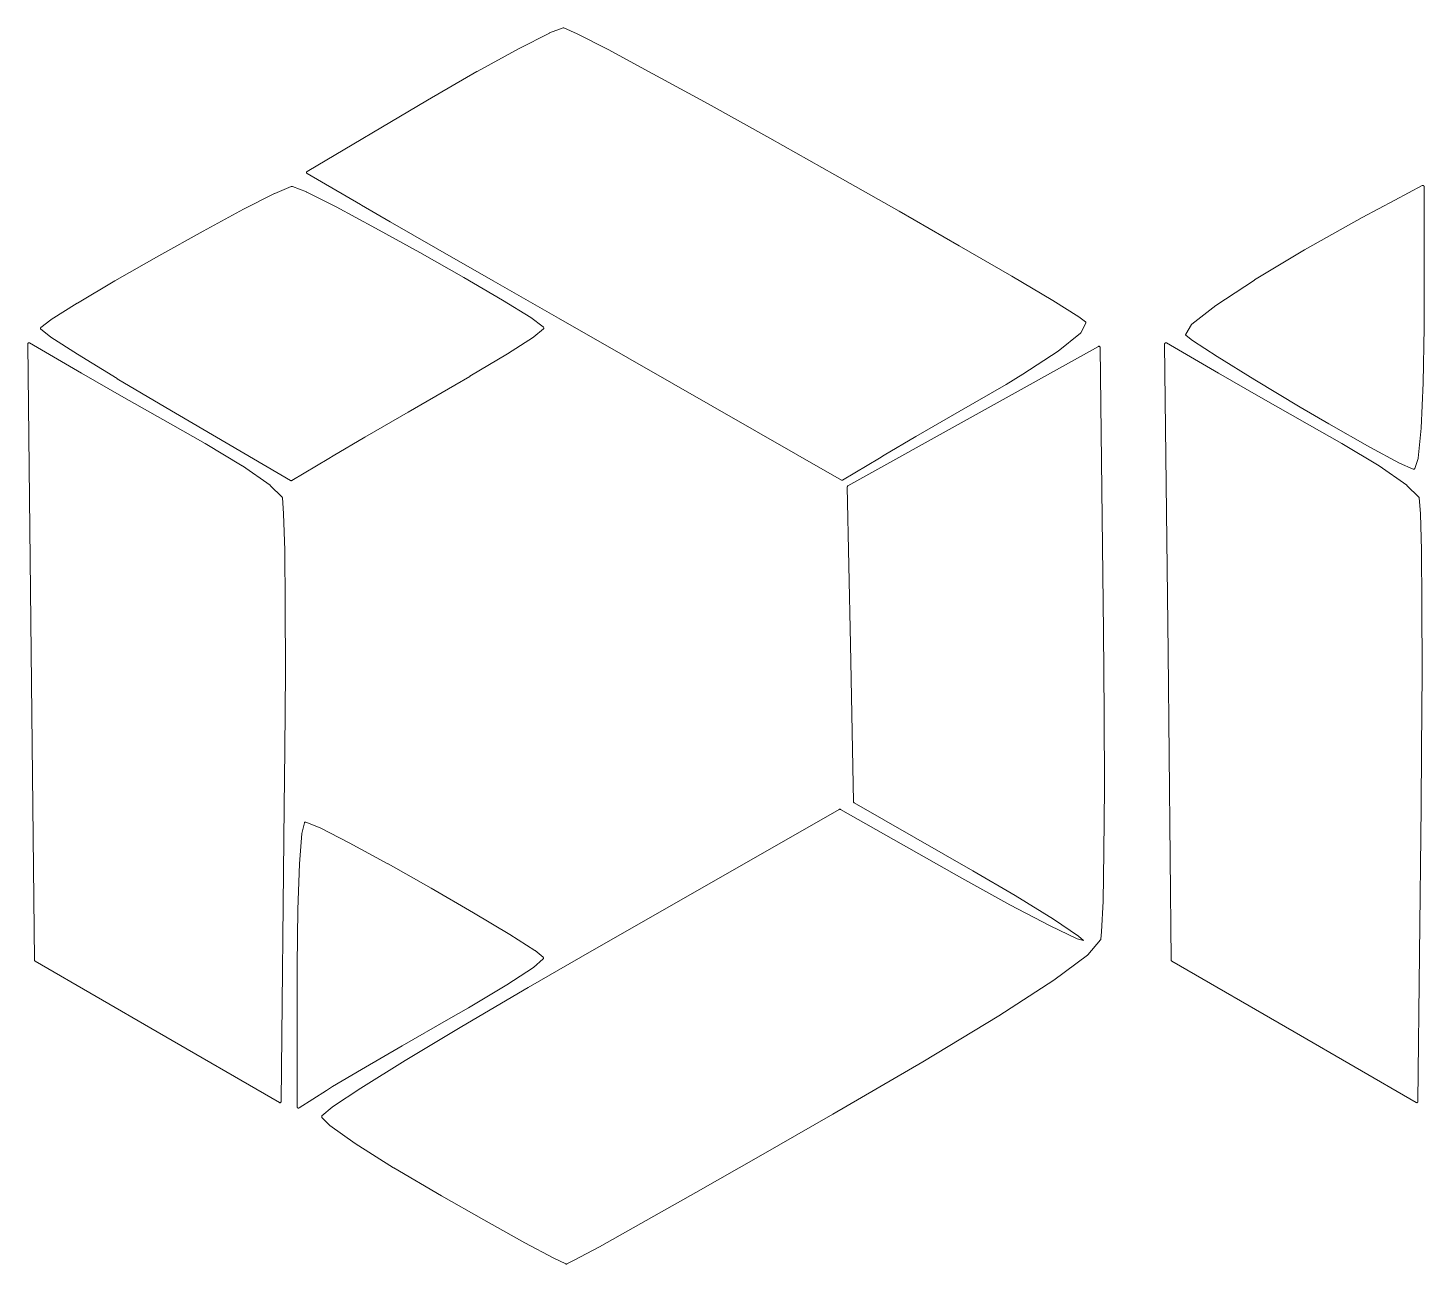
# Model space of a CAD drawing. Header units: millimetres. Extents: x -286 to 710, y -5 to 442.
# Drawn here: x 61.62 to 80.96, y 302.68 to 319.8 of the extents above; entities that cross this region are included whole.
import ezdxf

# ---------------------------------------------------------------- set-up
doc = ezdxf.new("R2010")
doc.units = ezdxf.units.MM
doc.header["$MEASUREMENT"] = 0
doc.layers.add('Line engraving', color=1, linetype='Continuous', lineweight=0)

msp = doc.modelspace()

# ---------------------------------------------------------------- linework, layer by layer
at = {"layer": 'Line engraving', "linetype": 'Continuous'}
for p, q in [((68.424, 319.521), (68.844, 319.733)), ((68.844, 319.734), (69.03, 319.803)), ((68.844, 319.733), (68.844, 319.734)), ((68.844, 319.734), (68.844, 319.734)), ((69.03, 319.803), (69.03, 319.803)), ((69.03, 319.803), (69.03, 319.803)), ((69.03, 319.803), (69.033, 319.803)), ((69.033, 319.803), (69.036, 319.804)), ((69.036, 319.804), (69.036, 319.804)), ((69.036, 319.804), (69.039, 319.803)), ((69.036, 319.804), (69.036, 319.804)), ((69.039, 319.803), (69.039, 319.803)), ((69.039, 319.803), (69.039, 319.803)), ((69.039, 319.803), (69.042, 319.803)), ((69.042, 319.803), (69.225, 319.724)), ((69.225, 319.724), (69.225, 319.724)), ((69.225, 319.724), (69.228, 319.723)), ((69.228, 319.723), (69.654, 319.503)), ((67.839, 319.2), (68.421, 319.521)), ((68.421, 319.521), (68.421, 319.521)), ((68.421, 319.521), (68.424, 319.521)), ((69.654, 319.503), (69.654, 319.503)), ((69.654, 319.503), (69.654, 319.503)), ((69.654, 319.503), (70.275, 319.169)), ((67.155, 318.805), (67.836, 319.2)), ((67.836, 319.2), (67.836, 319.2)), ((67.836, 319.2), (67.839, 319.2)), ((70.275, 319.169), (70.275, 319.169)), ((70.275, 319.169), (70.275, 319.169)), ((70.275, 319.169), (71.04, 318.75)), ((65.484, 317.815), (67.155, 318.805)), ((67.155, 318.805), (67.155, 318.805)), ((67.155, 318.805), (67.155, 318.805)), ((71.04, 318.75), (71.04, 318.75)), ((71.04, 318.75), (71.04, 318.75)), ((71.04, 318.75), (71.895, 318.275)), ((71.895, 318.275), (71.895, 318.275)), ((71.895, 318.275), (71.895, 318.275)), ((71.895, 318.275), (72.795, 317.77)), ((65.475, 317.802), (65.478, 317.804)), ((65.478, 317.799), (65.475, 317.802)), ((65.475, 317.802), (65.475, 317.802)), ((65.475, 317.802), (65.475, 317.802)), ((65.478, 317.809), (65.481, 317.811)), ((65.478, 317.807), (65.478, 317.809)), ((65.478, 317.804), (65.478, 317.807)), ((65.478, 317.807), (65.478, 317.807)), ((65.478, 317.807), (65.478, 317.807)), ((65.478, 317.797), (65.478, 317.799)), ((65.478, 317.796), (65.478, 317.797)), ((65.478, 317.797), (65.478, 317.797)), ((65.478, 317.794), (65.478, 317.796)), ((65.481, 317.792), (65.478, 317.794)), ((65.481, 317.813), (65.484, 317.815)), ((65.481, 317.811), (65.481, 317.813)), ((65.481, 317.811), (65.481, 317.811)), ((65.481, 317.811), (65.481, 317.811)), ((65.481, 317.79), (65.481, 317.792)), ((65.481, 317.792), (65.481, 317.792)), ((65.481, 317.792), (65.481, 317.792)), ((65.484, 317.789), (65.481, 317.79)), ((66.225, 317.358), (65.484, 317.789)), ((65.037, 317.51), (65.262, 317.606)), ((65.262, 317.606), (65.265, 317.607)), ((65.265, 317.607), (65.277, 317.609)), ((65.265, 317.607), (65.265, 317.607)), ((65.277, 317.609), (65.277, 317.609)), ((65.277, 317.609), (65.28, 317.609)), ((65.28, 317.609), (65.283, 317.608)), ((65.28, 317.609), (65.28, 317.609)), ((65.283, 317.608), (65.283, 317.608)), ((65.283, 317.608), (65.283, 317.608)), ((65.283, 317.608), (65.478, 317.531)), ((72.795, 317.77), (72.795, 317.77)), ((72.795, 317.77), (72.795, 317.77)), ((72.795, 317.77), (73.686, 317.265)), ((80.553, 317.419), (80.934, 317.619)), ((80.934, 317.619), (80.937, 317.62)), ((80.937, 317.62), (80.94, 317.621)), ((80.94, 317.621), (80.94, 317.621)), ((80.94, 317.621), (80.94, 317.621)), ((80.94, 317.621), (80.943, 317.621)), ((80.943, 317.621), (80.946, 317.621)), ((80.946, 317.621), (80.946, 317.62)), ((80.946, 317.62), (80.946, 317.62)), ((80.946, 317.62), (80.949, 317.619)), ((80.949, 317.619), (80.949, 317.619)), ((80.949, 317.619), (80.949, 317.619)), ((80.949, 317.619), (80.949, 317.619)), ((80.949, 317.619), (80.952, 317.617)), ((80.952, 317.617), (80.955, 317.615)), ((80.955, 317.615), (80.955, 317.615)), ((80.955, 317.615), (80.955, 317.615)), ((80.955, 317.615), (80.955, 317.613)), ((80.955, 317.613), (80.955, 317.611)), ((80.955, 317.611), (80.955, 317.61)), ((80.955, 317.61), (80.958, 317.61)), ((80.958, 317.61), (80.958, 317.608)), ((80.958, 317.608), (80.958, 317.606)), ((80.958, 317.606), (80.958, 315.652)), ((64.605, 317.291), (65.034, 317.51)), ((65.034, 317.51), (65.034, 317.51)), ((65.034, 317.51), (65.037, 317.51)), ((65.478, 317.531), (65.478, 317.53)), ((65.478, 317.53), (65.481, 317.53)), ((65.481, 317.53), (65.886, 317.325)), ((80.1, 317.178), (80.553, 317.419)), ((80.553, 317.419), (80.553, 317.419)), ((80.553, 317.419), (80.553, 317.419)), ((64.047, 316.989), (64.605, 317.291)), ((64.605, 317.291), (64.605, 317.291)), ((64.605, 317.291), (64.605, 317.291)), ((65.886, 317.325), (65.886, 317.325)), ((65.886, 317.325), (65.886, 317.325)), ((65.886, 317.325), (66.432, 317.032)), ((66.24, 317.348), (66.225, 317.358)), ((66.225, 317.358), (66.225, 317.358)), ((66.636, 317.119), (66.24, 317.348)), ((66.24, 317.348), (66.24, 317.348)), ((66.24, 317.348), (66.24, 317.348)), ((73.686, 317.265), (73.686, 317.265)), ((73.686, 317.265), (73.686, 317.265)), ((73.686, 317.265), (74.52, 316.787)), ((66.432, 317.032), (66.432, 317.032)), ((66.432, 317.032), (66.432, 317.032)), ((66.432, 317.032), (67.047, 316.692)), ((67.263, 316.759), (66.636, 317.119)), ((66.636, 317.119), (66.636, 317.119)), ((66.636, 317.119), (66.636, 317.119)), ((79.302, 316.728), (80.1, 317.178)), ((80.1, 317.178), (80.1, 317.178)), ((80.1, 317.178), (80.1, 317.178)), ((63.429, 316.646), (64.047, 316.989)), ((64.047, 316.989), (64.047, 316.989)), ((64.047, 316.989), (64.047, 316.989)), ((62.823, 316.3), (63.429, 316.646)), ((63.429, 316.646), (63.429, 316.646)), ((63.429, 316.646), (63.429, 316.646)), ((67.047, 316.692), (67.047, 316.692)), ((67.047, 316.692), (67.047, 316.692)), ((67.047, 316.692), (67.656, 316.345)), ((68.061, 316.302), (67.263, 316.759)), ((67.263, 316.759), (67.263, 316.759)), ((67.263, 316.759), (67.263, 316.759)), ((74.52, 316.787), (74.52, 316.787)), ((74.52, 316.787), (74.52, 316.787)), ((74.52, 316.787), (75.246, 316.365)), ((78.609, 316.312), (79.302, 316.728)), ((79.302, 316.728), (79.302, 316.728)), ((79.302, 316.728), (79.302, 316.728)), ((62.304, 315.993), (62.823, 316.3)), ((62.823, 316.3), (62.823, 316.3)), ((62.823, 316.3), (62.823, 316.3)), ((67.656, 316.345), (67.656, 316.345)), ((67.656, 316.345), (67.656, 316.345)), ((67.656, 316.345), (68.193, 316.031)), ((68.967, 315.781), (68.061, 316.302)), ((68.061, 316.302), (68.061, 316.302)), ((68.061, 316.302), (68.061, 316.302)), ((75.246, 316.365), (75.246, 316.365)), ((75.246, 316.365), (75.246, 316.365)), ((75.246, 316.365), (75.816, 316.027)), ((78.072, 315.958), (78.609, 316.311)), ((78.609, 316.311), (78.609, 316.312)), ((78.609, 316.311), (78.609, 316.311)), ((61.938, 315.764), (62.301, 315.992)), ((62.301, 315.992), (62.301, 315.993)), ((62.301, 315.993), (62.304, 315.993)), ((68.193, 316.031), (68.193, 316.031)), ((68.193, 316.031), (68.193, 316.031)), ((68.193, 316.031), (68.583, 315.791)), ((75.816, 316.027), (75.816, 316.027)), ((75.816, 316.027), (75.816, 316.027)), ((75.816, 316.027), (76.176, 315.801)), ((77.742, 315.699), (78.072, 315.957)), ((78.072, 315.957), (78.072, 315.958)), ((78.072, 315.958), (78.072, 315.958)), ((61.794, 315.648), (61.797, 315.65)), ((61.794, 315.646), (61.794, 315.648)), ((61.794, 315.648), (61.794, 315.648)), ((61.794, 315.648), (61.794, 315.648)), ((61.794, 315.644), (61.794, 315.646)), ((61.797, 315.652), (61.935, 315.762)), ((61.797, 315.65), (61.797, 315.652)), ((61.797, 315.652), (61.797, 315.652)), ((61.797, 315.652), (61.797, 315.652)), ((61.935, 315.762), (61.938, 315.763)), ((61.938, 315.763), (61.938, 315.764)), ((68.583, 315.791), (68.583, 315.79)), ((68.583, 315.79), (68.586, 315.79)), ((68.586, 315.79), (68.757, 315.663)), ((68.757, 315.663), (68.757, 315.662)), ((68.757, 315.662), (68.76, 315.661)), ((68.76, 315.661), (68.76, 315.66)), ((68.76, 315.66), (68.76, 315.659)), ((68.76, 315.659), (68.76, 315.657)), ((68.76, 315.657), (68.76, 315.657)), ((68.76, 315.657), (68.763, 315.65)), ((68.763, 315.65), (68.763, 315.648)), ((68.763, 315.648), (68.766, 315.647)), ((68.766, 315.647), (68.766, 315.646)), ((68.766, 315.646), (68.766, 315.645)), ((68.766, 315.645), (68.766, 315.643)), ((69.927, 315.233), (68.967, 315.781)), ((68.967, 315.781), (68.967, 315.781)), ((76.176, 315.801), (76.176, 315.801)), ((76.176, 315.801), (76.176, 315.801)), ((76.176, 315.801), (76.269, 315.734)), ((76.272, 315.715), (76.203, 315.581)), ((76.269, 315.734), (76.269, 315.734)), ((76.269, 315.734), (76.269, 315.734)), ((76.269, 315.734), (76.272, 315.732)), ((76.272, 315.732), (76.272, 315.73)), ((76.272, 315.73), (76.272, 315.73)), ((76.272, 315.73), (76.272, 315.73)), ((76.272, 315.73), (76.275, 315.728)), ((76.275, 315.718), (76.272, 315.715)), ((76.272, 315.715), (76.272, 315.715)), ((76.272, 315.715), (76.272, 315.715)), ((76.275, 315.728), (76.275, 315.726)), ((76.275, 315.726), (76.275, 315.725)), ((76.275, 315.725), (76.275, 315.725)), ((76.275, 315.725), (76.275, 315.723)), ((76.275, 315.723), (76.275, 315.72)), ((76.275, 315.72), (76.275, 315.72)), ((76.275, 315.72), (76.275, 315.72)), ((76.275, 315.72), (76.275, 315.718)), ((77.658, 315.561), (77.736, 315.694)), ((77.736, 315.695), (77.739, 315.696)), ((77.736, 315.694), (77.736, 315.695)), ((77.736, 315.695), (77.736, 315.695)), ((77.739, 315.696), (77.739, 315.699)), ((77.739, 315.699), (77.742, 315.699)), ((77.742, 315.699), (77.742, 315.699)), ((80.958, 315.652), (80.946, 314.885)), ((80.958, 315.652), (80.958, 315.652)), ((80.958, 315.652), (80.958, 315.652)), ((61.794, 315.643), (61.794, 315.644)), ((61.794, 315.641), (61.794, 315.643)), ((61.794, 315.643), (61.794, 315.643)), ((61.794, 315.639), (61.794, 315.641)), ((61.794, 315.638), (61.794, 315.639)), ((61.794, 315.636), (61.794, 315.638)), ((61.794, 315.638), (61.794, 315.638)), ((61.794, 315.633), (61.794, 315.636)), ((61.797, 315.631), (61.794, 315.633)), ((61.794, 315.633), (61.794, 315.633)), ((61.794, 315.633), (61.794, 315.633)), ((61.797, 315.63), (61.797, 315.631)), ((61.797, 315.629), (61.797, 315.63)), ((61.932, 315.523), (61.797, 315.629)), ((61.797, 315.629), (61.797, 315.629)), ((61.935, 315.522), (61.932, 315.523)), ((61.932, 315.523), (61.932, 315.523)), ((62.304, 315.282), (61.935, 315.522)), ((68.622, 315.522), (68.259, 315.29)), ((68.625, 315.523), (68.622, 315.523)), ((68.622, 315.523), (68.622, 315.522)), ((68.76, 315.633), (68.625, 315.523)), ((68.763, 315.635), (68.76, 315.634)), ((68.76, 315.634), (68.76, 315.633)), ((68.766, 315.64), (68.763, 315.638)), ((68.763, 315.638), (68.763, 315.637)), ((68.763, 315.637), (68.763, 315.636)), ((68.763, 315.636), (68.763, 315.635)), ((68.766, 315.643), (68.766, 315.642)), ((68.766, 315.642), (68.766, 315.641)), ((68.766, 315.641), (68.766, 315.64)), ((76.2, 315.576), (75.891, 315.327)), ((76.203, 315.579), (76.2, 315.577)), ((76.2, 315.577), (76.2, 315.577)), ((76.2, 315.577), (76.2, 315.576)), ((76.203, 315.581), (76.203, 315.581)), ((76.203, 315.581), (76.203, 315.58)), ((76.203, 315.58), (76.203, 315.579)), ((77.655, 315.556), (77.658, 315.558)), ((77.655, 315.555), (77.655, 315.556)), ((77.655, 315.553), (77.655, 315.555)), ((77.655, 315.555), (77.655, 315.555)), ((77.655, 315.551), (77.655, 315.553)), ((77.655, 315.55), (77.655, 315.551)), ((77.658, 315.548), (77.655, 315.55)), ((77.655, 315.55), (77.655, 315.55)), ((77.658, 315.56), (77.658, 315.561)), ((77.658, 315.561), (77.658, 315.561)), ((77.658, 315.558), (77.658, 315.56)), ((77.658, 315.546), (77.658, 315.548)), ((77.658, 315.545), (77.658, 315.546)), ((77.658, 315.546), (77.658, 315.546)), ((77.658, 315.543), (77.658, 315.545)), ((77.661, 315.542), (77.658, 315.543)), ((77.661, 315.541), (77.661, 315.542)), ((77.661, 315.542), (77.661, 315.542)), ((77.751, 315.474), (77.661, 315.541)), ((78.093, 315.252), (77.751, 315.474)), ((77.751, 315.474), (77.751, 315.474)), ((77.751, 315.474), (77.751, 315.474)), ((61.617, 315.433), (61.62, 315.435)), ((61.617, 315.431), (61.617, 315.433)), ((61.617, 315.433), (61.617, 315.433)), ((61.617, 315.433), (61.617, 315.433)), ((61.617, 315.428), (61.617, 315.431)), ((61.707, 306.889), (61.617, 315.428)), ((61.617, 315.428), (61.617, 315.428)), ((61.617, 315.428), (61.617, 315.428)), ((61.62, 315.438), (61.623, 315.439)), ((61.62, 315.435), (61.62, 315.438)), ((61.62, 315.438), (61.62, 315.438)), ((61.62, 315.438), (61.62, 315.438)), ((61.623, 315.439), (61.626, 315.441)), ((61.626, 315.442), (61.629, 315.443)), ((61.626, 315.441), (61.626, 315.442)), ((61.626, 315.441), (61.626, 315.441)), ((61.626, 315.441), (61.626, 315.441)), ((61.629, 315.443), (61.629, 315.443)), ((61.629, 315.443), (61.629, 315.443)), ((61.629, 315.443), (61.632, 315.443)), ((61.632, 315.443), (61.635, 315.443)), ((61.635, 315.443), (61.635, 315.443)), ((61.635, 315.443), (61.638, 315.442)), ((61.635, 315.443), (61.635, 315.443)), ((61.638, 315.442), (61.641, 315.441)), ((61.641, 315.441), (61.641, 315.441)), ((61.641, 315.441), (61.641, 315.441)), ((61.641, 315.441), (62.361, 315.021)), ((62.856, 314.945), (62.304, 315.282)), ((62.304, 315.282), (62.304, 315.282)), ((62.304, 315.282), (62.304, 315.282)), ((68.259, 315.29), (67.737, 314.978)), ((68.259, 315.29), (68.259, 315.29)), ((68.259, 315.29), (68.259, 315.29)), ((74.712, 314.425), (76.449, 315.391)), ((75.891, 315.326), (75.402, 315.005)), ((75.891, 315.327), (75.891, 315.326)), ((75.891, 315.326), (75.891, 315.326)), ((76.449, 315.392), (76.452, 315.393)), ((76.449, 315.391), (76.449, 315.392)), ((76.452, 315.393), (76.452, 315.393)), ((76.452, 315.393), (76.452, 315.393)), ((76.452, 315.393), (76.455, 315.393)), ((76.455, 315.393), (76.458, 315.393)), ((76.458, 315.393), (76.458, 315.393)), ((76.458, 315.393), (76.458, 315.393)), ((76.458, 315.393), (76.461, 315.392)), ((76.461, 315.392), (76.461, 315.391)), ((76.461, 315.391), (76.461, 315.391)), ((76.461, 315.391), (76.464, 315.391)), ((76.464, 315.391), (76.464, 315.39)), ((76.464, 315.39), (76.467, 315.388)), ((76.467, 315.388), (76.467, 315.388)), ((76.467, 315.388), (76.467, 315.387)), ((76.467, 315.387), (76.467, 315.385)), ((76.467, 315.385), (76.47, 315.384)), ((76.47, 315.384), (76.47, 315.383)), ((76.47, 315.383), (76.47, 315.383)), ((76.47, 315.383), (76.47, 315.381)), ((76.47, 315.381), (76.47, 315.378)), ((76.47, 315.378), (76.518, 311.448)), ((77.364, 315.428), (77.367, 315.431)), ((77.412, 311.158), (77.364, 315.428)), ((77.364, 315.428), (77.364, 315.428)), ((77.364, 315.428), (77.364, 315.428)), ((77.367, 315.435), (77.37, 315.438)), ((77.367, 315.433), (77.367, 315.435)), ((77.367, 315.431), (77.367, 315.433)), ((77.367, 315.433), (77.367, 315.433)), ((77.367, 315.433), (77.367, 315.433)), ((77.37, 315.439), (77.373, 315.441)), ((77.37, 315.438), (77.37, 315.439)), ((77.37, 315.438), (77.37, 315.438)), ((77.37, 315.438), (77.37, 315.438)), ((77.373, 315.441), (77.376, 315.442)), ((77.373, 315.441), (77.373, 315.441)), ((77.373, 315.441), (77.373, 315.441)), ((77.376, 315.442), (77.379, 315.443)), ((77.379, 315.443), (77.379, 315.443)), ((77.379, 315.443), (77.379, 315.443)), ((77.379, 315.443), (77.379, 315.443)), ((77.379, 315.443), (77.382, 315.443)), ((77.382, 315.443), (77.382, 315.443)), ((77.382, 315.443), (77.385, 315.442)), ((77.382, 315.443), (77.382, 315.443)), ((77.385, 315.442), (77.388, 315.441)), ((77.388, 315.441), (77.388, 315.441)), ((77.388, 315.441), (77.388, 315.441)), ((77.388, 315.441), (78.111, 315.021)), ((72.888, 313.539), (69.927, 315.233)), ((69.927, 315.233), (69.927, 315.233)), ((78.612, 314.93), (78.093, 315.252)), ((78.093, 315.252), (78.093, 315.252)), ((78.093, 315.252), (78.093, 315.252)), ((62.361, 315.021), (62.916, 314.704)), ((62.856, 314.944), (62.856, 314.945)), ((63.528, 314.545), (62.856, 314.944)), ((62.856, 314.944), (62.856, 314.944)), ((67.737, 314.977), (67.53, 314.856)), ((67.737, 314.978), (67.737, 314.978)), ((67.737, 314.978), (67.737, 314.977)), ((75.399, 315.005), (75.168, 314.866)), ((75.402, 315.005), (75.399, 315.005)), ((75.399, 315.005), (75.399, 315.005)), ((78.111, 315.021), (78.663, 314.704)), ((79.242, 314.552), (78.612, 314.93)), ((78.612, 314.93), (78.612, 314.93)), ((78.612, 314.93), (78.612, 314.93)), ((80.946, 314.885), (80.919, 314.26)), ((80.946, 314.885), (80.946, 314.885)), ((80.946, 314.885), (80.946, 314.885)), ((62.916, 314.704), (63.591, 314.32)), ((67.53, 314.856), (66.885, 314.483)), ((67.53, 314.856), (67.53, 314.856)), ((67.53, 314.856), (67.53, 314.856)), ((75.168, 314.866), (74.517, 314.491)), ((75.168, 314.866), (75.168, 314.866)), ((75.168, 314.866), (75.168, 314.866)), ((78.663, 314.704), (79.338, 314.32)), ((65.256, 313.533), (63.528, 314.545)), ((63.528, 314.545), (63.528, 314.545)), ((63.528, 314.545), (63.528, 314.545)), ((74.517, 314.491), (73.92, 314.142)), ((74.517, 314.491), (74.517, 314.491)), ((79.641, 314.318), (79.242, 314.552)), ((79.242, 314.552), (79.242, 314.552)), ((79.242, 314.552), (79.242, 314.552)), ((63.591, 314.32), (63.591, 314.32)), ((63.591, 314.32), (64.074, 314.048)), ((66.885, 314.483), (66.285, 314.134)), ((66.885, 314.483), (66.885, 314.483)), ((72.975, 313.458), (74.712, 314.425)), ((74.712, 314.425), (74.712, 314.425)), ((79.338, 314.32), (79.338, 314.32)), ((79.338, 314.32), (79.821, 314.048)), ((80.205, 313.997), (79.641, 314.318)), ((79.641, 314.318), (79.641, 314.318)), ((79.641, 314.318), (79.641, 314.318)), ((66.285, 314.134), (65.847, 313.876)), ((73.92, 314.142), (73.479, 313.884)), ((73.92, 314.142), (73.92, 314.142)), ((80.919, 314.259), (80.877, 313.844)), ((80.919, 314.26), (80.919, 314.26)), ((80.919, 314.26), (80.919, 314.259)), ((64.074, 314.048), (64.074, 314.048)), ((64.074, 314.048), (64.074, 314.048)), ((64.074, 314.048), (64.587, 313.739)), ((79.821, 314.048), (79.821, 314.048)), ((79.821, 314.048), (79.821, 314.048)), ((79.821, 314.048), (80.337, 313.739)), ((80.616, 313.776), (80.205, 313.997)), ((80.205, 313.997), (80.205, 313.997)), ((80.205, 313.997), (80.205, 313.997)), ((64.587, 313.739), (64.587, 313.738)), ((64.587, 313.738), (64.59, 313.738)), ((64.59, 313.738), (64.971, 313.468)), ((65.787, 313.841), (65.274, 313.533)), ((65.847, 313.876), (65.787, 313.841)), ((73.413, 313.844), (72.903, 313.539)), ((73.479, 313.884), (73.413, 313.844)), ((80.337, 313.739), (80.337, 313.738)), ((80.337, 313.738), (80.337, 313.738)), ((80.337, 313.738), (80.721, 313.468)), ((80.619, 313.776), (80.616, 313.776)), ((80.619, 313.775), (80.619, 313.776)), ((80.808, 313.691), (80.619, 313.775)), ((80.877, 313.84), (80.829, 313.7)), ((80.877, 313.844), (80.877, 313.842)), ((80.877, 313.842), (80.877, 313.84)), ((65.259, 313.533), (65.256, 313.533)), ((65.256, 313.533), (65.256, 313.533)), ((65.259, 313.532), (65.259, 313.533)), ((65.262, 313.531), (65.259, 313.532)), ((65.265, 313.531), (65.262, 313.531)), ((65.262, 313.531), (65.262, 313.531)), ((65.262, 313.531), (65.262, 313.531)), ((65.268, 313.531), (65.265, 313.531)), ((65.271, 313.532), (65.268, 313.531)), ((65.268, 313.531), (65.268, 313.531)), ((65.268, 313.531), (65.268, 313.531)), ((65.274, 313.533), (65.271, 313.533)), ((65.271, 313.533), (65.271, 313.533)), ((65.271, 313.533), (65.271, 313.532)), ((72.891, 313.538), (72.888, 313.539)), ((72.888, 313.539), (72.888, 313.539)), ((72.888, 313.539), (72.888, 313.539)), ((72.894, 313.537), (72.891, 313.538)), ((72.897, 313.537), (72.894, 313.537)), ((72.894, 313.537), (72.894, 313.537)), ((72.894, 313.537), (72.894, 313.537)), ((72.894, 313.537), (72.894, 313.537)), ((72.9, 313.538), (72.897, 313.537)), ((72.897, 313.537), (72.897, 313.537)), ((72.897, 313.537), (72.897, 313.537)), ((72.903, 313.539), (72.9, 313.538)), ((72.903, 313.539), (72.903, 313.539)), ((72.903, 313.539), (72.903, 313.539)), ((80.811, 313.691), (80.808, 313.691)), ((80.814, 313.69), (80.811, 313.691)), ((80.817, 313.69), (80.814, 313.69)), ((80.814, 313.69), (80.814, 313.69)), ((80.814, 313.69), (80.814, 313.69)), ((80.82, 313.69), (80.817, 313.69)), ((80.817, 313.69), (80.817, 313.69)), ((80.823, 313.692), (80.82, 313.692)), ((80.82, 313.692), (80.82, 313.691)), ((80.82, 313.691), (80.82, 313.69)), ((80.826, 313.694), (80.823, 313.693)), ((80.823, 313.693), (80.823, 313.692)), ((80.823, 313.692), (80.823, 313.692)), ((80.829, 313.697), (80.826, 313.696)), ((80.826, 313.696), (80.826, 313.695)), ((80.826, 313.695), (80.826, 313.694)), ((80.829, 313.7), (80.829, 313.698)), ((80.829, 313.698), (80.829, 313.697)), ((64.971, 313.468), (64.974, 313.467)), ((64.974, 313.467), (64.974, 313.467)), ((64.974, 313.467), (65.139, 313.301)), ((72.966, 313.446), (72.969, 313.448)), ((72.969, 313.445), (72.966, 313.446)), ((73.011, 311.265), (72.966, 313.445)), ((72.966, 313.445), (72.969, 313.445)), ((72.969, 313.452), (72.972, 313.455)), ((72.969, 313.451), (72.969, 313.452)), ((72.969, 313.45), (72.969, 313.451)), ((72.969, 313.448), (72.969, 313.45)), ((72.969, 313.45), (72.969, 313.45)), ((72.972, 313.456), (72.975, 313.458)), ((72.972, 313.455), (72.972, 313.456)), ((72.972, 313.455), (72.972, 313.455)), ((72.972, 313.455), (72.972, 313.455)), ((72.975, 313.458), (72.975, 313.458)), ((72.975, 313.458), (72.975, 313.458)), ((80.721, 313.468), (80.721, 313.467)), ((80.721, 313.467), (80.721, 313.467)), ((80.721, 313.467), (80.886, 313.301)), ((65.139, 313.301), (65.139, 313.299)), ((65.139, 313.299), (65.142, 313.297)), ((65.142, 313.297), (65.142, 313.297)), ((65.142, 313.297), (65.142, 313.297)), ((65.142, 313.297), (65.142, 313.295)), ((65.142, 313.295), (65.142, 313.292)), ((65.142, 313.292), (65.16, 313.075)), ((80.886, 313.301), (80.889, 313.299)), ((80.889, 313.299), (80.889, 313.297)), ((80.889, 313.297), (80.889, 313.297)), ((80.889, 313.297), (80.889, 313.297)), ((80.889, 313.297), (80.889, 313.295)), ((80.889, 313.295), (80.889, 313.292)), ((80.889, 313.292), (80.91, 313.075)), ((65.16, 313.075), (65.16, 313.075)), ((65.16, 313.075), (65.16, 313.074)), ((65.16, 313.074), (65.175, 312.568)), ((80.91, 313.075), (80.91, 313.075)), ((80.91, 313.075), (80.91, 313.074)), ((80.91, 313.074), (80.922, 312.568)), ((65.175, 312.568), (65.175, 312.568)), ((65.175, 312.568), (65.175, 312.568)), ((65.175, 312.568), (65.181, 311.822)), ((80.922, 312.568), (80.922, 312.568)), ((80.922, 312.568), (80.922, 312.568)), ((80.922, 312.568), (80.928, 311.822)), ((65.181, 311.822), (65.181, 311.822)), ((65.181, 311.822), (65.181, 311.821)), ((65.181, 311.821), (65.184, 310.884)), ((80.928, 311.822), (80.928, 311.822)), ((80.928, 311.822), (80.928, 311.821)), ((80.928, 311.821), (80.931, 310.884)), ((76.518, 311.448), (76.518, 311.448)), ((76.518, 311.448), (76.518, 311.448)), ((76.518, 311.448), (76.527, 310.311)), ((73.053, 309.084), (73.011, 311.265)), ((77.457, 306.889), (77.412, 311.158)), ((77.412, 311.158), (77.412, 311.158)), ((65.184, 310.883), (65.178, 309.803)), ((65.184, 310.884), (65.184, 310.884)), ((65.184, 310.884), (65.184, 310.883)), ((80.931, 310.883), (80.925, 309.803)), ((80.931, 310.884), (80.931, 310.884)), ((80.931, 310.884), (80.931, 310.883)), ((76.527, 310.311), (76.527, 310.311)), ((76.527, 310.311), (76.527, 310.311)), ((76.527, 310.311), (76.53, 309.273)), ((65.178, 309.803), (65.169, 309.015)), ((65.178, 309.803), (65.178, 309.803)), ((65.178, 309.803), (65.178, 309.803)), ((80.925, 309.803), (80.919, 309.015)), ((80.925, 309.803), (80.925, 309.803)), ((80.925, 309.803), (80.925, 309.803)), ((76.53, 309.273), (76.524, 308.388)), ((76.53, 309.273), (76.53, 309.273)), ((76.53, 309.273), (76.53, 309.273)), ((73.053, 309.082), (73.053, 309.084)), ((73.053, 309.079), (73.053, 309.082)), ((73.056, 309.077), (73.053, 309.079)), ((73.053, 309.079), (73.053, 309.079)), ((73.053, 309.079), (73.053, 309.079)), ((73.056, 309.075), (73.056, 309.077)), ((73.059, 309.073), (73.056, 309.075)), ((73.056, 309.075), (73.056, 309.075)), ((73.056, 309.075), (73.056, 309.075)), ((73.062, 309.071), (73.059, 309.073)), ((74.706, 308.128), (73.062, 309.071)), ((65.169, 309.015), (65.124, 304.93)), ((65.169, 309.015), (65.169, 309.015)), ((65.169, 309.015), (65.169, 309.015)), ((69.276, 306.93), (72.858, 308.978)), ((72.858, 308.978), (72.861, 308.979)), ((72.861, 308.979), (72.861, 308.98)), ((72.861, 308.98), (72.861, 308.98)), ((72.861, 308.98), (72.861, 308.98)), ((72.861, 308.98), (72.864, 308.98)), ((72.864, 308.98), (72.867, 308.98)), ((72.867, 308.98), (72.867, 308.98)), ((72.867, 308.98), (72.867, 308.98)), ((72.867, 308.98), (72.87, 308.979)), ((72.87, 308.979), (72.873, 308.978)), ((72.873, 308.978), (74.553, 308.027)), ((80.919, 309.015), (80.874, 304.93)), ((80.919, 309.015), (80.919, 309.015)), ((80.919, 309.015), (80.919, 309.015)), ((65.412, 308.646), (65.448, 308.792)), ((65.448, 308.792), (65.451, 308.794)), ((65.451, 308.797), (65.454, 308.799)), ((65.451, 308.796), (65.451, 308.797)), ((65.451, 308.797), (65.451, 308.797)), ((65.451, 308.794), (65.451, 308.796)), ((65.454, 308.801), (65.457, 308.802)), ((65.454, 308.8), (65.454, 308.801)), ((65.454, 308.799), (65.454, 308.8)), ((65.454, 308.8), (65.454, 308.8)), ((65.457, 308.802), (65.46, 308.803)), ((65.46, 308.803), (65.46, 308.803)), ((65.46, 308.803), (65.46, 308.803)), ((65.46, 308.803), (65.463, 308.803)), ((65.463, 308.803), (65.466, 308.803)), ((65.466, 308.803), (65.466, 308.803)), ((65.466, 308.803), (65.466, 308.803)), ((65.466, 308.803), (65.469, 308.802)), ((65.466, 308.803), (65.466, 308.803)), ((65.469, 308.802), (65.664, 308.724)), ((65.664, 308.724), (65.664, 308.724)), ((65.664, 308.724), (65.664, 308.724)), ((65.664, 308.724), (66.066, 308.517)), ((65.379, 308.223), (65.412, 308.643)), ((65.412, 308.645), (65.412, 308.646)), ((65.412, 308.643), (65.412, 308.645)), ((66.066, 308.517), (66.066, 308.517)), ((66.066, 308.517), (66.066, 308.517)), ((66.066, 308.517), (66.603, 308.224)), ((76.524, 308.387), (76.512, 307.707)), ((76.524, 308.388), (76.524, 308.387)), ((76.524, 308.387), (76.524, 308.387)), ((65.358, 307.593), (65.379, 308.222)), ((65.379, 308.222), (65.379, 308.223)), ((65.379, 308.222), (65.379, 308.222)), ((66.603, 308.224), (66.603, 308.224)), ((66.603, 308.224), (66.606, 308.224)), ((66.606, 308.224), (67.203, 307.887)), ((75.294, 307.785), (74.706, 308.128)), ((74.553, 308.027), (74.553, 308.027)), ((74.553, 308.027), (75.222, 307.656)), ((67.203, 307.887), (67.203, 307.887)), ((67.203, 307.887), (67.203, 307.887)), ((67.203, 307.887), (67.791, 307.546)), ((75.825, 307.457), (75.294, 307.785)), ((65.349, 306.822), (65.358, 307.593)), ((65.358, 307.593), (65.358, 307.593)), ((65.358, 307.593), (65.358, 307.593)), ((67.791, 307.546), (67.791, 307.546)), ((67.791, 307.546), (67.791, 307.546)), ((67.791, 307.546), (68.295, 307.245)), ((75.222, 307.656), (75.777, 307.365)), ((76.512, 307.706), (76.491, 307.283)), ((76.512, 307.707), (76.512, 307.706)), ((76.512, 307.706), (76.512, 307.706)), ((75.777, 307.365), (76.155, 307.186)), ((76.173, 307.224), (75.825, 307.457)), ((68.295, 307.245), (68.295, 307.245)), ((68.295, 307.245), (68.295, 307.245)), ((68.295, 307.245), (68.64, 307.024)), ((76.155, 307.186), (76.239, 307.162)), ((76.239, 307.162), (76.173, 307.224)), ((76.476, 307.17), (76.299, 306.962)), ((76.479, 307.173), (76.476, 307.172)), ((76.476, 307.172), (76.476, 307.17)), ((76.491, 307.281), (76.479, 307.178)), ((76.479, 307.178), (76.479, 307.176)), ((76.479, 307.176), (76.479, 307.175)), ((76.479, 307.175), (76.479, 307.174)), ((76.479, 307.174), (76.479, 307.173)), ((76.491, 307.283), (76.491, 307.282)), ((76.491, 307.282), (76.491, 307.281)), ((68.64, 307.024), (68.64, 307.024)), ((68.64, 307.024), (68.643, 307.023)), ((68.643, 307.023), (68.757, 306.929)), ((76.296, 306.96), (75.828, 306.61)), ((76.299, 306.962), (76.296, 306.961)), ((76.296, 306.961), (76.296, 306.96)), ((61.707, 306.886), (61.707, 306.889)), ((61.71, 306.884), (61.707, 306.886)), ((61.71, 306.882), (61.71, 306.884)), ((61.71, 306.884), (61.71, 306.884)), ((61.71, 306.884), (61.71, 306.884)), ((61.71, 306.879), (61.71, 306.882)), ((61.713, 306.879), (61.71, 306.879)), ((61.71, 306.879), (61.71, 306.879)), ((61.713, 306.878), (61.713, 306.879)), ((61.716, 306.876), (61.713, 306.878)), ((63.408, 305.897), (61.716, 306.876)), ((65.349, 304.855), (65.349, 306.822)), ((65.349, 306.822), (65.349, 306.822)), ((65.349, 306.822), (65.349, 306.822)), ((68.619, 306.786), (68.253, 306.546)), ((68.547, 306.51), (69.276, 306.93)), ((68.622, 306.787), (68.619, 306.786)), ((68.619, 306.786), (68.619, 306.786)), ((68.757, 306.906), (68.622, 306.787)), ((68.757, 306.929), (68.757, 306.927)), ((68.757, 306.927), (68.76, 306.925)), ((68.76, 306.91), (68.757, 306.908)), ((68.757, 306.908), (68.757, 306.906)), ((68.76, 306.925), (68.76, 306.925)), ((68.76, 306.925), (68.76, 306.925)), ((68.76, 306.925), (68.76, 306.923)), ((68.76, 306.923), (68.76, 306.92)), ((68.76, 306.92), (68.76, 306.92)), ((68.76, 306.92), (68.76, 306.92)), ((68.76, 306.92), (68.76, 306.918)), ((68.76, 306.918), (68.76, 306.915)), ((68.76, 306.915), (68.76, 306.915)), ((68.76, 306.915), (68.76, 306.915)), ((68.76, 306.915), (68.76, 306.912)), ((68.76, 306.912), (68.76, 306.91)), ((68.76, 306.91), (68.76, 306.91)), ((68.76, 306.91), (68.76, 306.91)), ((69.276, 306.93), (69.276, 306.93)), ((69.276, 306.93), (69.276, 306.93)), ((77.457, 306.886), (77.457, 306.889)), ((77.457, 306.884), (77.457, 306.886)), ((77.457, 306.882), (77.457, 306.884)), ((77.457, 306.884), (77.457, 306.884)), ((77.457, 306.884), (77.457, 306.884)), ((77.46, 306.879), (77.457, 306.882)), ((77.463, 306.878), (77.46, 306.879)), ((77.46, 306.879), (77.46, 306.879)), ((77.46, 306.879), (77.46, 306.879)), ((77.463, 306.876), (77.463, 306.878)), ((79.158, 305.897), (77.463, 306.876)), ((75.828, 306.61), (75.069, 306.117)), ((75.828, 306.61), (75.828, 306.61)), ((75.828, 306.61), (75.828, 306.61)), ((67.629, 305.97), (68.547, 306.51)), ((68.253, 306.546), (67.722, 306.229)), ((68.253, 306.546), (68.253, 306.546)), ((68.253, 306.546), (68.253, 306.546)), ((68.547, 306.51), (68.547, 306.51)), ((68.547, 306.51), (68.547, 306.51)), ((67.722, 306.229), (67.446, 306.07)), ((67.722, 306.229), (67.722, 306.229)), ((67.722, 306.229), (67.722, 306.229)), ((67.446, 306.07), (66.804, 305.704)), ((67.446, 306.07), (67.446, 306.07)), ((67.446, 306.07), (67.446, 306.07)), ((75.069, 306.117), (74.016, 305.479)), ((75.069, 306.117), (75.069, 306.117)), ((75.069, 306.117), (75.069, 306.117)), ((65.103, 304.917), (63.408, 305.897)), ((66.843, 305.498), (67.629, 305.97)), ((67.629, 305.97), (67.629, 305.97)), ((67.629, 305.97), (67.629, 305.97)), ((80.85, 304.917), (79.158, 305.897)), ((66.804, 305.704), (66.237, 305.375)), ((66.804, 305.704), (66.804, 305.704)), ((66.231, 305.118), (66.843, 305.498)), ((66.843, 305.498), (66.843, 305.498)), ((66.843, 305.498), (66.843, 305.498)), ((74.016, 305.479), (72.768, 304.754)), ((74.016, 305.479), (74.016, 305.479)), ((74.016, 305.479), (74.016, 305.479)), ((66.237, 305.375), (65.835, 305.137)), ((66.237, 305.375), (66.237, 305.375)), ((65.754, 305.086), (65.373, 304.842)), ((65.835, 305.137), (65.754, 305.086)), ((65.835, 304.856), (66.231, 305.118)), ((66.231, 305.118), (66.231, 305.118)), ((66.231, 305.118), (66.231, 305.118)), ((65.103, 304.916), (65.103, 304.917)), ((65.106, 304.915), (65.103, 304.916)), ((65.109, 304.915), (65.106, 304.915)), ((65.106, 304.915), (65.106, 304.915)), ((65.106, 304.915), (65.106, 304.915)), ((65.112, 304.915), (65.109, 304.915)), ((65.115, 304.916), (65.112, 304.915)), ((65.112, 304.915), (65.112, 304.915)), ((65.112, 304.915), (65.112, 304.915)), ((65.118, 304.917), (65.115, 304.916)), ((65.121, 304.92), (65.118, 304.919)), ((65.118, 304.919), (65.118, 304.917)), ((65.118, 304.917), (65.118, 304.917)), ((65.118, 304.917), (65.118, 304.917)), ((65.124, 304.925), (65.121, 304.923)), ((65.121, 304.923), (65.121, 304.92)), ((65.121, 304.92), (65.121, 304.92)), ((65.121, 304.92), (65.121, 304.92)), ((65.124, 304.93), (65.124, 304.928)), ((65.124, 304.928), (65.124, 304.925)), ((65.124, 304.925), (65.124, 304.925)), ((65.124, 304.925), (65.124, 304.925)), ((65.349, 304.854), (65.349, 304.855)), ((65.349, 304.852), (65.349, 304.854)), ((65.349, 304.854), (65.349, 304.854)), ((65.349, 304.85), (65.349, 304.852)), ((65.349, 304.849), (65.349, 304.85)), ((65.352, 304.847), (65.349, 304.849)), ((65.349, 304.849), (65.349, 304.849)), ((65.352, 304.845), (65.352, 304.847)), ((65.355, 304.843), (65.352, 304.845)), ((65.352, 304.845), (65.352, 304.845)), ((65.352, 304.845), (65.352, 304.845)), ((65.355, 304.842), (65.355, 304.843)), ((65.358, 304.842), (65.355, 304.842)), ((65.355, 304.842), (65.355, 304.842)), ((65.358, 304.841), (65.358, 304.842)), ((65.361, 304.84), (65.358, 304.841)), ((65.364, 304.84), (65.361, 304.84)), ((65.361, 304.84), (65.361, 304.84)), ((65.361, 304.84), (65.361, 304.84)), ((65.367, 304.84), (65.364, 304.84)), ((65.37, 304.841), (65.367, 304.84)), ((65.367, 304.84), (65.367, 304.84)), ((65.367, 304.84), (65.367, 304.84)), ((65.373, 304.842), (65.37, 304.842)), ((65.37, 304.842), (65.37, 304.842)), ((65.37, 304.842), (65.37, 304.841)), ((65.691, 304.734), (65.832, 304.854)), ((65.832, 304.854), (65.835, 304.855)), ((65.835, 304.855), (65.835, 304.856)), ((80.853, 304.916), (80.85, 304.917)), ((80.856, 304.915), (80.853, 304.916)), ((80.859, 304.915), (80.856, 304.915)), ((80.856, 304.915), (80.856, 304.915)), ((80.856, 304.915), (80.856, 304.915)), ((80.862, 304.916), (80.859, 304.915)), ((80.859, 304.915), (80.859, 304.915)), ((80.859, 304.915), (80.859, 304.915)), ((80.859, 304.915), (80.859, 304.915)), ((80.865, 304.917), (80.862, 304.916)), ((80.868, 304.919), (80.865, 304.917)), ((80.865, 304.917), (80.865, 304.917)), ((80.865, 304.917), (80.865, 304.917)), ((80.871, 304.923), (80.868, 304.92)), ((80.868, 304.92), (80.868, 304.92)), ((80.868, 304.92), (80.868, 304.92)), ((80.868, 304.92), (80.868, 304.919)), ((80.874, 304.93), (80.871, 304.928)), ((80.871, 304.928), (80.871, 304.925)), ((80.871, 304.925), (80.871, 304.925)), ((80.871, 304.925), (80.871, 304.925)), ((80.871, 304.925), (80.871, 304.923)), ((65.688, 304.728), (65.688, 304.73)), ((65.688, 304.73), (65.691, 304.73)), ((65.688, 304.726), (65.688, 304.728)), ((65.688, 304.725), (65.688, 304.726)), ((65.688, 304.723), (65.688, 304.725)), ((65.688, 304.725), (65.688, 304.725)), ((65.688, 304.721), (65.688, 304.723)), ((65.688, 304.72), (65.688, 304.721)), ((65.688, 304.719), (65.688, 304.72)), ((65.688, 304.718), (65.688, 304.719)), ((65.688, 304.716), (65.688, 304.718)), ((65.688, 304.715), (65.688, 304.716)), ((65.688, 304.716), (65.688, 304.716)), ((65.691, 304.713), (65.688, 304.715)), ((65.691, 304.732), (65.691, 304.734)), ((65.691, 304.731), (65.691, 304.732)), ((65.691, 304.73), (65.691, 304.731)), ((65.691, 304.712), (65.691, 304.713)), ((65.799, 304.599), (65.691, 304.712)), ((72.768, 304.754), (71.769, 304.182)), ((72.768, 304.754), (72.768, 304.754)), ((72.768, 304.754), (72.768, 304.754)), ((65.802, 304.598), (65.799, 304.599)), ((65.799, 304.599), (65.799, 304.599)), ((66.15, 304.35), (65.802, 304.598)), ((66.15, 304.349), (66.15, 304.35)), ((66.15, 304.35), (66.15, 304.35)), ((66.684, 304.012), (66.15, 304.349)), ((71.769, 304.182), (70.869, 303.67)), ((71.769, 304.182), (71.769, 304.182)), ((71.769, 304.182), (71.769, 304.182)), ((66.687, 304.011), (66.684, 304.012)), ((67.347, 303.623), (66.687, 304.011)), ((66.687, 304.011), (66.687, 304.011)), ((70.869, 303.67), (70.11, 303.242)), ((70.869, 303.67), (70.869, 303.67)), ((70.869, 303.67), (70.869, 303.67)), ((67.935, 303.29), (67.347, 303.623)), ((67.347, 303.623), (67.347, 303.623)), ((67.347, 303.623), (67.347, 303.623)), ((68.502, 302.975), (67.935, 303.29)), ((67.935, 303.29), (67.935, 303.29)), ((67.935, 303.29), (67.935, 303.29)), ((70.11, 303.242), (69.534, 302.92)), ((70.11, 303.242), (70.11, 303.242)), ((70.11, 303.242), (70.11, 303.242)), ((68.901, 302.76), (68.502, 302.975)), ((68.502, 302.975), (68.502, 302.975)), ((68.502, 302.975), (68.502, 302.975)), ((69.534, 302.92), (69.177, 302.727)), ((69.534, 302.92), (69.534, 302.92)), ((69.534, 302.92), (69.534, 302.92)), ((69.069, 302.681), (68.901, 302.76)), ((68.901, 302.76), (68.901, 302.76)), ((68.901, 302.76), (68.901, 302.76)), ((69.177, 302.727), (69.081, 302.681)), ((69.177, 302.727), (69.177, 302.727)), ((69.177, 302.727), (69.177, 302.727)), ((69.069, 302.68), (69.069, 302.681)), ((69.072, 302.679), (69.069, 302.68)), ((69.075, 302.679), (69.072, 302.679)), ((69.072, 302.679), (69.072, 302.679)), ((69.072, 302.679), (69.072, 302.679)), ((69.078, 302.679), (69.075, 302.679)), ((69.075, 302.679), (69.075, 302.679)), ((69.081, 302.681), (69.078, 302.68)), ((69.078, 302.68), (69.078, 302.679)), ((69.078, 302.679), (69.078, 302.679))]:
    msp.add_line(p, q, dxfattribs=at)

doc.saveas('drawing.dxf')
